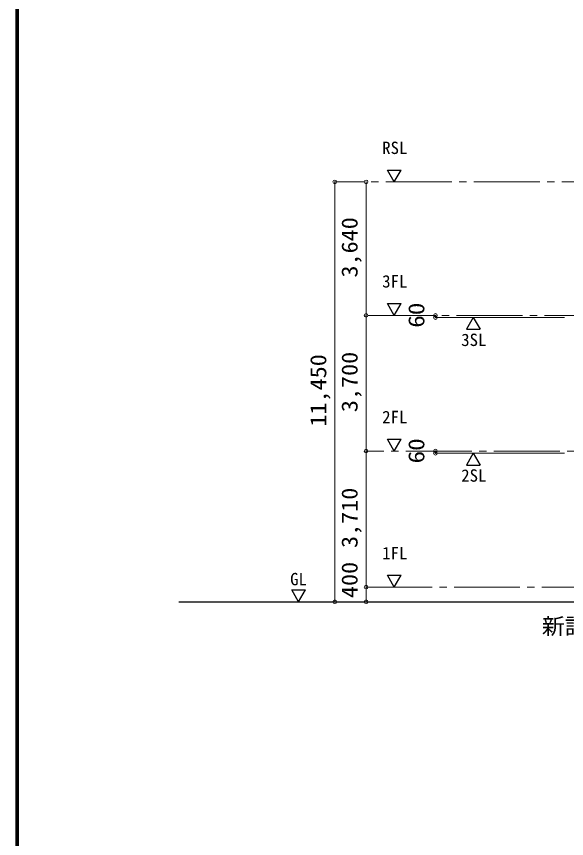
# Model space of a CAD drawing. Units: millimetres at full size, sheet at 1:200. Extents: x -55340 to 55340, y -38040 to 38040.
# Drawn here: x -55340 to -40323, y -20428 to 1990 of the extents above; entities that cross this region are included whole.
import ezdxf
from ezdxf.enums import TextEntityAlignment as Align

# ---------------------------------------------------------------- set-up
doc = ezdxf.new("R2010")
doc.units = ezdxf.units.MM
doc.header["$LTSCALE"] = 200
doc.header["$PDMODE"] = 32
doc.header["$PDSIZE"] = 100
doc.linetypes.add('CHAIN2', pattern=[12, 9, -1, 1, -1])
for name, color, linetype, lineweight in [('0-5_建具(ｻｯｼ)', 4, 'Continuous', 9), ('0-A_寸法', 6, 'Continuous', 9), ('1-5_建具(ｻｯｼ)', 4, 'Continuous', 9), ('F-0_F-0ﾚｲﾔ', 5, 'Continuous', 50)]:
    doc.layers.add(name, color=color, linetype=linetype, lineweight=lineweight)
doc.styles.add('ＭＳ ゴシック', font='')
doc.styles.get('ＭＳ ゴシック').set_extended_font_data('MS Gothic')

msp = doc.modelspace()

# ---------------------------------------------------------------- linework, layer by layer
at = {"layer": '0-5_建具(ｻｯｼ)', "color": 2, "lineweight": 25}
for p, q in [((-45026.7, -2520.8), (-44841.2, -2199.5)), ((-45026.7, -6160.8), (-44841.2, -5839.5)), ((-42869.5, -6220.4), (-42684, -6541.8)), ((-45026.7, -9860.8), (-44841.2, -9539.5)), ((-42869.5, -9920.4), (-42684, -10241.8)), ((-45026.7, -13570.8), (-44841.2, -13249.5)), ((-47636.6, -13970.8), (-47451.1, -13649.5)), ((-50905.4, -13970.6), (50915.1, -13970.6)), ((-48608.2, -13970.6), (-40566.7, -13970.6))]:
    msp.add_line(p, q, dxfattribs=at)
for points in [[(-45026.7, -2520.8), (-45212.2, -2199.5), (-44841.2, -2199.5)], [(-45026.7, -6160.8), (-45212.2, -5839.5), (-44841.2, -5839.5)], [(-42869.5, -6220.4), (-43055, -6541.8), (-42684, -6541.8)], [(-45026.7, -9860.8), (-45212.2, -9539.5), (-44841.2, -9539.5)], [(-42869.5, -9920.4), (-43055, -10241.8), (-42684, -10241.8)], [(-45026.7, -13570.8), (-45212.2, -13249.5), (-44841.2, -13249.5)], [(-47636.6, -13970.8), (-47822.1, -13649.5), (-47451.1, -13649.5)]]:
    msp.add_lwpolyline(points, dxfattribs=at)
at = {"layer": '0-A_寸法', "color": 4}
for p, q in [((-46649.4, -2520.6), (-46649.4, -13970.6)), ((-43902.5, -6160.6), (-43902.5, -6220.6)), ((-43902.5, -6220.6), (-40375.3, -6220.6)), ((-43902.5, -9860.6), (-43902.5, -9920.6)), ((-43902.5, -9920.6), (-40375.3, -9920.6)), ((-45795.2, -13520.6), (-45795.2, -13970.6))]:
    msp.add_line(p, q, dxfattribs=at)
at = {"layer": '0-A_寸法', "color": 4, "linetype": 'CHAIN2'}
for p, q in [((28546.7, -2520.6), (-46649.4, -2520.6)), ((-31925.4, -6160.6), (-45795.2, -6160.6)), ((-35710.2, -9860.6), (-45795.2, -9860.6)), ((-45795.2, -13570.6), (-38226, -13570.6))]:
    msp.add_line(p, q, dxfattribs=at)
at = {"layer": '0-A_寸法', "color": 4}
msp.add_lwpolyline([(-45795.2, -13520.6), (-45795.2, -9820.6), (-45795.2, -6120.6), (-45795.2, -2520.6)], dxfattribs=at)
at = {"layer": '0-A_寸法'}
for p in [(-46649.4, -2520.6), (-45795.2, -2520.6), (-45795.2, -6160.6), (-43902.5, -6160.6), (-43902.5, -6220.6), (-45795.2, -9860.6), (-43902.5, -9860.6), (-43902.5, -9920.6), (-45795.2, -13570.6), (-46649.4, -13970.6), (-45795.2, -13970.6)]:
    msp.add_point(p, dxfattribs=at)
at = {"layer": 'F-0_F-0ﾚｲﾔ'}
for p, q in [((-55340, 38040), (-55340, -38040)), ((-55300, 38000), (-55300, -38000))]:
    msp.add_line(p, q, dxfattribs=at)

# ---------------------------------------------------------------- texts
at = {"layer": '0-5_建具(ｻｯｼ)', "color": 2, "style": 'ＭＳ ゴシック'}
for s, p in [('RSL', (-45356.4, -1862.6)), ('3FL', (-45356.4, -5502.6)), ('3SL', (-43199.2, -7098.4)), ('2FL', (-45356.4, -9202.6)), ('2SL', (-43199.2, -10798.4)), ('1FL', (-45356.4, -12912.6)), ('GL', (-47867.8, -13622.3))]:
    msp.add_text(s, height=337.2, dxfattribs=at).set_placement(p, align=Align.BOTTOM_LEFT)
at = {"layer": '0-A_寸法', "color": 2, "style": 'ＭＳ ゴシック'}
for s, width, p in [('3,640', 1.1, (-45895.2, -5130.6)), ('60', 1.15, (-44072.5, -6500.6)), ('11,450', 1.1, (-46749.4, -9195.6)), ('3,700', 1.1, (-45895.2, -8800.6)), ('60', 1.15, (-44072.5, -10200.6)), ('3,710', 1.1, (-45895.2, -12505.6)), ('400', 1.1, (-45895.2, -13870.6))]:
    msp.add_text(s, height=439.9, rotation=90, dxfattribs=dict(at, width=width)).set_placement(p, align=Align.BOTTOM_LEFT)
at = {"layer": '1-5_建具(ｻｯｼ)', "color": 2, "style": 'ＭＳ ゴシック', "width": 1.05}
msp.add_text('新設屋外階段', height=439.9, dxfattribs=at).set_placement((-40999.9, -14990), align=Align.BOTTOM_LEFT)

doc.saveas('drawing.dxf')
